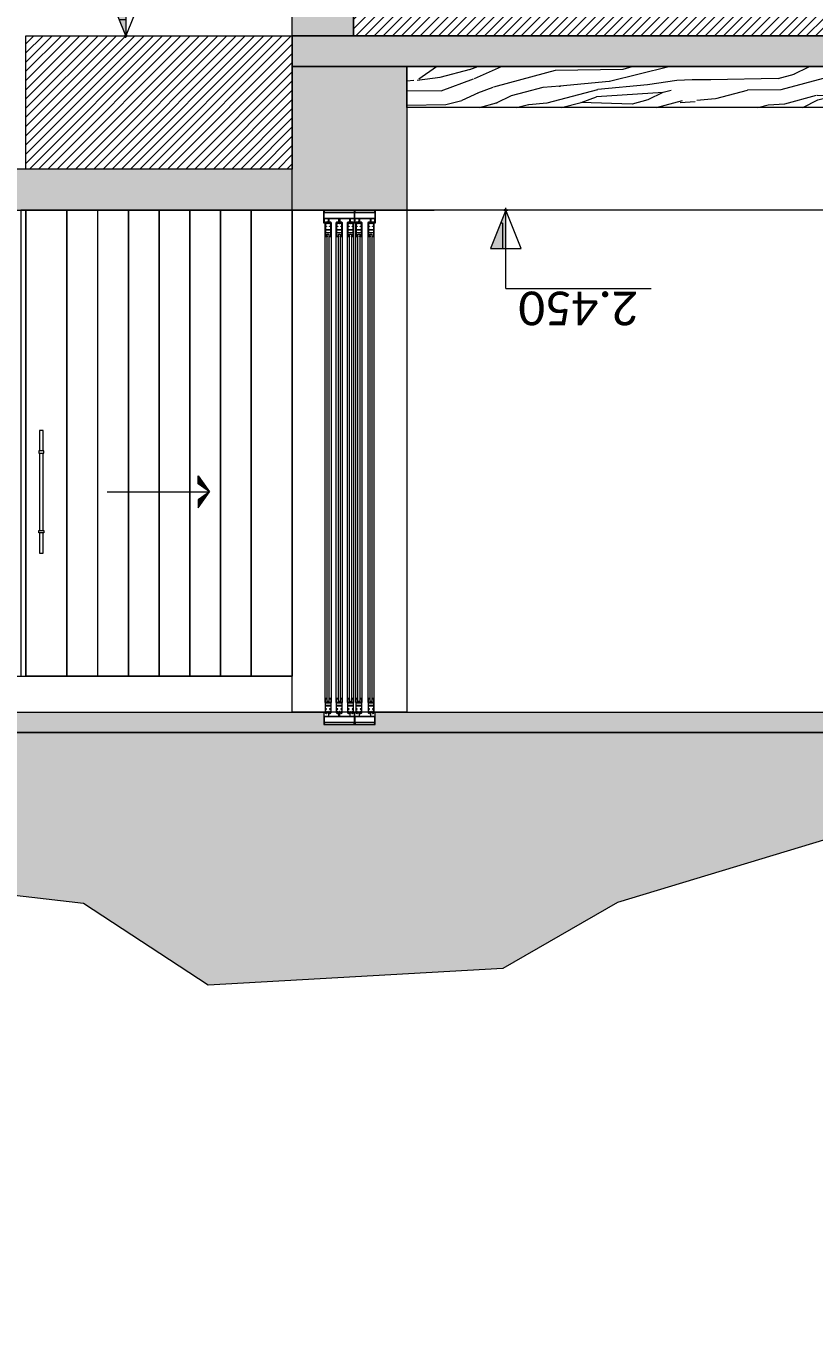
# Model space of a CAD drawing. Header units: metres. Extents: x -197 to 1099, y -24 to 14.
# Drawn here: x 117.51 to 121.35, y -2.99 to 3.35 of the extents above; entities that cross this region are included whole.
import ezdxf
from ezdxf.enums import TextEntityAlignment as Align

# ---------------------------------------------------------------- set-up
doc = ezdxf.new("R2010")
doc.units = ezdxf.units.M
doc.header["$LTSCALE"] = 0.001
doc.header["$PDMODE"] = 34
doc.header["$PDSIZE"] = 0.01
doc.linetypes.add('HIDDENX2', pattern=[19.05, 12.7, -6.35])
doc.layers.get('0').update_dxf_attribs({"lineweight": 13, "true_color": 0x000000})
for name, color, linetype, lineweight, true_color in [('Jach-Anotaciones-CalidaddeLínea  0.13', 7, 'Continuous', 13, 0x000000), ('Jach-Anotaciones-CalidaddeLínea 0.09', 7, 'Continuous', 9, 0x000000), ('Jach-Anotaciones-Hatch-Lum100%', 7, 'Continuous', 13, 0x000000), ('Jach-Anotaciones-Hatch-Lum50%', 9, 'Continuous', 13, 0x808080), ('Jach-Anotaciones-Hatch-Lum80%', 250, 'Continuous', 13, 0x333333), ('Jach-Anotaciones-LineasDetalle0.15mm', 7, 'Continuous', 15, 0x000000), ('JACH-Anotaciones-Textos-Lum75% @ 0.075', 7, 'Continuous', 13, 0x404040), ('JACH-Arq-Lineas-Proyeccion Niveles cortes', 9, 'HIDDENX2', 13, 0x808080), ('JACH-Arq-Puertas01-', 7, 'Continuous', 13, 0x404040)]:
    doc.layers.add(name, color=color, linetype=linetype, lineweight=lineweight, true_color=true_color)
doc.styles.add('02a-Calibri-JACH(1.8mm)', font='calibri.ttf', dxfattribs={"height": 2.2})
pattern_1 = [(45, (-160.011958, 0), (-0.0224506403, 0.0224506403), [])]
pattern_2 = [(0, (169.421, 45.032), (0, 6.985), [5.08, -1.905]), (90, (169.421, 45.032), (-6.985, 4e-16), [5.08, -1.905])]

# ---------------------------------------------------------------- blocks, each defined once
blk = doc.blocks.new('A$C51db089b')
at = {"layer": 'Jach-Anotaciones-Hatch-Lum50%', "lineweight": 0, "ltscale": 100}
h = blk.add_hatch(color=256, dxfattribs=at)
h.dxf.hatch_style = 1
h.paths.add_polyline_path([(0, 0.0776), (0.0554, 0.1173), (0.0554, 0.1552)])
h = blk.add_hatch(color=256, dxfattribs=at)
h.dxf.hatch_style = 1
h.paths.add_polyline_path([(0, 0.0776), (0.0554, 0.038), (0.0554, 0)])
at = {"lineweight": 0, "ltscale": 100}
for points in [[(0, 0.0776), (0.0554, 0.1173), (0.0554, 0.1552)], [(0, 0.0776), (0.0554, 0.038), (0.0554, 0)]]:
    blk.add_lwpolyline(points, close=True, dxfattribs=at)
blk.add_lwpolyline([(0.5, 0.0776), (0, 0.0776)], dxfattribs=at)
blk = doc.blocks.new('*U676')
at = {"lineweight": 0, "ltscale": 100}
h = blk.add_hatch(dxfattribs=at)
h.set_pattern_fill('ANGLE', color=256)
h.set_pattern_definition(pattern_2)
h.paths.add_polyline_path([(0, 2.5), (0, 0), (1, 2.5)])
h = blk.add_hatch(color=256, dxfattribs=at)
h.dxf.hatch_style = 1
h.paths.add_polyline_path([(0, 2.5), (0, 0), (1, 2.5)])
for points in [[(0, 5.099), (-9.466, 5.099)], [(0, 5.099), (0, 1.25)]]:
    blk.add_lwpolyline(points, dxfattribs=at)
for points in [[(0, 0), (1, 2.5), (-1, 2.5)], [(0, 2.5), (0, 0), (1, 2.5)]]:
    blk.add_lwpolyline(points, close=True, dxfattribs=at)
blk.add_point((0, 0), dxfattribs=at)
at = {"lineweight": 0, "ltscale": 100, "style": '02a-Calibri-JACH(1.8mm)'}
blk.add_attdef('ALT', text='', height=2.2, dxfattribs=at).set_placement((-4.733, 6.401), align=Align.MIDDLE_CENTER)
blk = doc.blocks.new('*U392')
at = {"lineweight": 0, "ltscale": 100}
h = blk.add_hatch(dxfattribs=at)
h.set_pattern_fill('ANGLE', color=256)
h.set_pattern_definition(pattern_2)
h.paths.add_polyline_path([(0, 2.5), (0, 0), (1, 2.5)])
h = blk.add_hatch(color=256, dxfattribs=at)
h.dxf.hatch_style = 1
h.paths.add_polyline_path([(0, 2.5), (0, 0), (1, 2.5)])
for points in [[(0, 5.099), (-9.466, 5.099)], [(0, 5.099), (0, 1.25)]]:
    blk.add_lwpolyline(points, dxfattribs=at)
for points in [[(0, 0), (1, 2.5), (-1, 2.5)], [(0, 2.5), (0, 0), (1, 2.5)]]:
    blk.add_lwpolyline(points, close=True, dxfattribs=at)
blk.add_point((0, 0), dxfattribs=at)
at = {"lineweight": 0, "ltscale": 100, "style": '02a-Calibri-JACH(1.8mm)'}
blk.add_attdef('ALT', text='', height=2.2, dxfattribs=at).set_placement((-4.733, 6.401), align=Align.MIDDLE_CENTER)

msp = doc.modelspace()

# ---------------------------------------------------------------- hatches: boundary and pattern name
at = {"layer": 'Jach-Anotaciones-Hatch-Lum100%', "ltscale": 100}
h = msp.add_hatch(color=256, dxfattribs=at)
h.dxf.hatch_style = 1
h.paths.add_polyline_path([(118.80665, 3.5), (118.85665, 3.5), (118.85665, 3.45766), (118.96165, 3.45766), (118.96165, 3.5), (119.02414, 3.5), (119.02414, 3.486), (119.04414, 3.486), (119.04414, 3.5), (119.10665, 3.5), (119.10665, 3.3), (118.80665, 3.3)])
h = msp.add_hatch(color=256, dxfattribs=at)
h.dxf.hatch_style = 1
h.paths.add_polyline_path([(118.80665, 3.3), (125.46665, 3.3), (125.46665, 3.15), (118.80665, 3.15)])
h = msp.add_hatch(color=256, dxfattribs=at)
h.dxf.hatch_style = 1
h.paths.add_polyline_path([(118.80665, 3.15), (119.36665, 3.15), (119.36665, 2.45), (118.80665, 2.45)])
h = msp.add_hatch(color=256, dxfattribs=at)
h.dxf.hatch_style = 1
h.paths.add_polyline_path([(117.30665, 2.45), (118.80665, 2.45), (118.80665, 2.65), (117.30665, 2.65)])
h = msp.add_hatch(color=256, dxfattribs=at)
h.dxf.hatch_style = 1
h.paths.add_polyline_path([(125.06665, -0.1), (115.10666, -0.1), (114.60666, -0.1), (114.60666, 0), (115.00666, 0), (118.96165, 0), (118.96165, -0.06049), (119.21165, -0.06049), (119.21165, 0), (125.19165, 0), (125.19165, -0.06049), (125.44165, -0.06049), (125.44165, 0), (125.46665, 0), (125.46665, -0.175), (125.06665, -0.175)])
at = {"layer": 'Jach-Anotaciones-Hatch-Lum50%', "ltscale": 100}
h = msp.add_hatch(dxfattribs=at)
h.set_pattern_fill('ANSI31', color=256, scale=0.01)
h.set_pattern_definition(pattern_1)
h.paths.add_polyline_path([(119.10665, 3.5), (122.01665, 3.5), (122.01665, 3.3), (119.10665, 3.3)])
h = msp.add_hatch(dxfattribs=at)
h.set_pattern_fill('ANSI31', color=256, scale=0.01)
h.set_pattern_definition(pattern_1)
h.paths.add_polyline_path([(117.50665, 3.3), (118.80665, 3.3), (118.80665, 2.65), (117.50665, 2.65)])
h = msp.add_hatch(dxfattribs=at)
h.set_pattern_fill('WOOD_01', color=256, scale=0.8, angle=15, pattern_type=2)
h.set_pattern_definition([(15, (-159.6248, 0.74975), (-0.2070552, 0.7727407), [0.16, -0.64]), (23.9726, (-159.505278, 0.334538), (4.4293892444, 2.015070249), [0.1538832, -15.2344232]), (20.7105, (-159.52543, 0.37883), (6.747613848, 2.636226623), [0.1607984, -7.8791008]), (359.5779, (-159.587545, 0.610654), (9.1213099867, -0.040604702), [0.2406656, -23.8259016]), (8.6599, (-159.64042, 0.8698), (0.772740482, 0.20705688), [0.1448864, -7.0994208]), (0.0686, (-159.499215, 0.43555), (3.298017536, 0.055481542), [0.1241936, -12.2951456]), (3.6901, (-159.88977, 0.81127), (0.77274081, 0.20705558), [0.3263376, -3.7528776]), (20.7105, (-159.48664, 0.26499), (6.747613848, 2.636226623), [0.0803992, -7.9595]), (15, (-159.5813, 0.5875), (-0.2070552, 0.7727407), [0.08, -0.72]), (15, (-159.7607, 0.6388), (-0.2070552, 0.7727407), [0.24, -0.56]), (26.3099, (-159.63724, 0.79611), (2.88390776, 1.60095958), [0.081584, -3.9976312]), (17.7263, (-159.6379, 0.48949), (15.247759037, 4.9138423665), [0.1681904, -16.6508464]), (7.4054, (-159.593053, 0.47666), (6.388979107, 0.883706079), [0.1210616, -11.9851336]), (15, (-159.553, 0.1727), (-0.2070552, 0.7727407), [0.16, -0.64]), (13.8309, (-159.61993, 0.113326), (0.7727406436, 0.2070558675), [0.3920816, -38.81608]), (15, (-159.7752, 0.6929), (-0.2070552, 0.7727407), [0.08, -0.72]), (15, (-159.7145, 0.7754), (-0.2070552, 0.7727407), [0.08, -0.72]), (15, (-160.0809, 0.7518), (-0.2070552, 0.7727407), [0.12, -0.68]), (5.5377, (-159.88259, 0.84632), (0.77274064, 0.20705555), [0.2433104, -4.6228992]), (15, (-160.1299, 0.7801), (-0.2070552, 0.7727407), [0.16, -0.64]), (15, (-160.0285, 0.0618), (-0.2070552, 0.7727407), [0.088, -0.712]), (15, (-159.6448, 0.20605), (-0.2070552, 0.7727407), [0.08, -0.72]), (15, (-160.0451, 0.1236), (-0.2070552, 0.7727407), [0.168, -0.632]), (20.4403, (-159.663412, 0.2756), (7.5203522234, 2.843288929), [0.16876, -16.7072576]), (15, (-159.67225, 0.3395), (-0.2070552, 0.7727407), [0.152, -0.648]), (15, (-160.0782, 0.2473), (-0.2070552, 0.7727407), [0.088, -0.712]), (13.8309, (-160.018615, 0.395762), (0.7727406436, 0.2070558675), [0.3920816, -38.81608]), (15, (-159.9677, 0.48394), (-0.2070552, 0.7727407), [0.08, -0.72]), (15, (-160.0512, 0.4864), (-0.2070552, 0.7727407), [0.08, -0.72]), (15, (-159.7421, 0.56924), (-0.2070552, 0.7727407), [0.16, -0.64]), (15, (-159.9008, 0.5433), (-0.2070552, 0.7727407), [0.08, -0.72]), (15, (-160.0802, 0.5946), (-0.2070552, 0.7727407), [0.16, -0.64]), (34.6538, (-159.784574, 0.32596), (7.671927645, 5.368566101), [0.1189288, -11.7739248]), (26.3099, (-159.97392, 0.50713), (2.88390776, 1.60095958), [0.081584, -3.9976312]), (26.3099, (-159.65447, 0.55131), (2.88390776, 1.60095958), [0.081584, -3.9976312]), (20.7105, (-159.96497, 0.782836), (6.747613848, 2.636226623), [0.0803992, -7.9595]), (4.6952, (-160.21901, 0.77274), (4.843498086, 0.469594849), [0.0894424, -8.854828]), (3.6901, (-159.94352, 0.0846), (0.77274081, 0.20705558), [0.081584, -3.9976312]), (105, (-159.8621, 0.08985), (-0.7727407, -0.2070552), [0, -0.8]), (1.6076, (-160.140332, 0.4791), (13.9648060473, 0.428999959), [0.172696, -17.0969232]), (26.3099, (-159.69795, 0.71359), (2.88390776, 1.60095958), [0.081584, -3.9976312]), (25.3048, (-159.5675, 0.22676), (3.656648724, 1.80801374), [0.0894424, -8.854828]), (3.6901, (-159.89043, 0.50465), (0.77274081, 0.20705558), [0.081584, -3.9976312]), (3.6901, (-159.82351, 0.56399), (0.77274081, 0.20705558), [0.081584, -3.9976312]), (356.5651, (-160.11963, 0.40183), (0.77274026, 0.2070561), [0.1011928, -2.4286288]), (0.9638, (-160.10502, 0.68733), (0.7727401, 0.20705612), [0.3298488, -2.9686352]), (358.3008, (-159.96497, 0.782836), (5.823293769, -0.096089835), [0.2505672, -8.101676]), (15, (-159.9753, 0.8215), (-0.2070552, 0.7727407), [0.096, -0.704]), (0.9638, (-159.88281, 0.16712), (0.7727401, 0.20705612), [0.3298488, -2.9686352]), (0.9638, (-159.97458, 0.2005), (0.7727401, 0.20705612), [0.3298488, -2.9686352]), (0.9638, (-159.99321, 0.27005), (0.7727401, 0.20705612), [0.3298488, -2.9686352]), (4.6952, (-160.16932, 0.58728), (4.843498086, 0.469594849), [0.0894424, -8.854828]), (0.9638, (-159.92563, 0.63602), (0.7727401, 0.20705612), [0.164924, -3.13356]), (4.6952, (-160.10306, 0.340006), (4.843498086, 0.469594849), [0.0894424, -8.854828]), (12.6141, (-159.686743, 0.393583), (0.7727403653, 0.2070561726), [0.1921664, -19.024492]), (4.6952, (-159.809014, 0.5099), (4.843498086, 0.469594849), [0.0894424, -8.854828]), (27.5288, (-159.71987, 0.51722), (2.883907922, 1.600961166), [0.073756, -7.3018792]), (4.5626, (-160.09271, 0.301369), (8.9142544634, 0.7321375347), [0.3091152, -30.602364]), (6.8699, (-159.78457, 0.32596), (0.772740295, 0.207054938), [0.1131368, -5.5437168]), (19.7636, (-160.01392, 0.34733), (8.293093767, 3.05034164), [0.1926656, -9.4406096]), (15, (-159.8326, 0.4125), (-0.2070552, 0.7727407), [0.248, -0.552]), (359.7449, (-160.19624, 0.68774), (3.29801731, 0.05548152), [0.0912144, -9.0301888]), (5.5377, (-159.8621, 0.08985), (0.77274064, 0.20705555), [0.2433104, -4.6228992]), (355.0169, (-160.06786, 0.20864), (2.525276987, -0.151574455), [0.0936376, -9.2701216]), (15, (-159.5641, 0.8323), (-0.2070552, 0.7727407), [0.04, -0.76]), (15, (-159.473, 0.4923), (-0.2070552, 0.7727407), [0.08, -0.72]), (26.3099, (-159.39846, 0.21408), (2.88390776, 1.60095958), [0.081584, -3.9976312]), (15, (-159.4114, 0.2934), (-0.2070552, 0.7727407), [0.144, -0.656]), (358.3008, (-159.528906, 0.700906), (5.823293769, -0.096089835), [0.0835224, -8.2687208]), (3.0207, (-159.477697, 0.5407), (15.5105204897, 0.8422385173), [0.1472056, -26.8405152]), (105, (-159.3985, 0.2141), (-0.7727407, -0.2070552), [0, -0.8]), (15, (-159.3253, 0.2502), (-0.2070552, 0.7727407), [0.072, -0.728]), (15, (-159.3647, 0.3971), (-0.2070552, 0.7727407), [0.072, -0.728]), (15, (-159.375, 0.4357), (-0.2070552, 0.7727407), [0.072, -0.728]), (351.0376, (-159.44542, 0.69843), (6.030347593, -0.86882501), [0.0787912, -7.8002896]), (3.5163, (-159.470267, 0.791158), (4.0707907198, 0.2624153776), [0.0734704, -52.17242]), (356.5651, (-159.39573, 0.51297), (0.77274026, 0.2070561), [0.0758944, -2.4539264]), (2.4712, (-159.49718, 0.89161), (4.070758707, 0.262535892), [0.073756, -7.3018792])])
h.paths.add_polyline_path([(119.36665, 3.15), (125.16665, 3.15), (125.16665, 2.95), (119.36665, 2.95)])
at = {"layer": 'Jach-Anotaciones-Hatch-Lum80%', "ltscale": 100}
h = msp.add_hatch(dxfattribs=at)
h.set_pattern_fill('EARTH', color=256, scale=0.03, angle=45, double=1)
h.set_pattern_definition([(45, (-118.89536, 0.1), (0, 0.26940768), [0.1905, -0.1905]), (45, (-118.94587, 0.15051), (0, 0.26940768), [0.1905, -0.1905]), (45, (-118.99639, 0.20103), (0, 0.26940768), [0.1905, -0.1905]), (135, (-118.99639, 0.2347), (-0.26940768, 0), [0.1905, -0.1905]), (135, (-118.94587, 0.28522), (-0.26940768, 0), [0.1905, -0.1905]), (135, (-118.89536, 0.33573), (-0.26940768, 0), [0.1905, -0.1905])])
h.paths.add_polyline_path([(98.50666, 0.1), (98.50666, -0.3), (100.40666, -0.3), (100.40666, -1.7), (109.30666, -1.7), (109.30666, -1.31), (109.80666, -1.31), (109.80666, -1.07), (110.30666, -1.07), (110.30666, -0.83), (110.80962, -0.83), (110.80962, -0.59), (111.30666, -0.59), (111.30666, -0.35), (113.00666, -0.35), (113.00666, -0.3), (114.60666, -0.3), (114.75666, -0.3), (114.75666, -0.1), (125.16665, -0.1), (125.16665, -0.175), (125.46665, -0.175), (130.01665, -0.175), (130.01665, 0.07497), (137.01665, -0.10106), (138.20222, -0.27395), (138.21665, -0.175), (139.12761, -0.175), (139.06551, -1.16151), (138.95686, -1.58676), (136.87458, -1.46914), (135.25401, -0.88102), (133.80955, -1.14373), (132.92232, -1.55089), (130.15196, -1.12563), (129.55444, -1.44231), (128.62193, -1.76804), (127.30013, -1.58708), (126.58491, -0.92658), (125.33968, -1.07018), (124.32569, -1.38686), (122.71418, -0.76255), (121.66398, -0.5454), (120.39461, -0.92816), (119.83519, -1.25114), (118.39569, -1.33257), (117.78746, -0.93411), (117.05747, -0.84928), (116.59345, -1.1264), (115.92005, -1.33565), (114.91596, -1.39942), (114.11768, -1.66535), (113.35575, -2.18756), (112.36345, -2.32202), (111.40493, -2.32559), (110.74428, -2.90331), (109.79919, -2.79327), (108.7807, -2.62821), (108.45489, -2.76576), (107.85848, -2.77493), (106.45992, -2.87578), (104.24859, -2.72905), (102.62451, -2.49063), (101.78952, -2.47229), (101.01877, -2.98582), (100.69362, -2.82101), (99.06179, -2.55508), (98.8324, -2.27081), (98.16258, -1.57388), (96.6853, -1.36297), (95.96042, -1.37214), (93.86456, -1.76681), (91.96521, -1.39084), (91.01094, -1.05154), (90.24937, -1.30831), (90.21447, -0.74893), (90.6069, 0.1)])

# ---------------------------------------------------------------- linework, layer by layer
at = {"layer": 'Jach-Anotaciones-CalidaddeLínea  0.13', "ltscale": 100}
for points in [[(118.80665, 3.5), (118.85665, 3.5), (118.85665, 3.45766), (118.96165, 3.45766), (118.96165, 3.5), (119.02414, 3.5), (119.02414, 3.486), (119.04414, 3.486), (119.04414, 3.5), (119.10665, 3.5), (119.10665, 3.3), (118.80665, 3.3)], [(119.10665, 3.5), (122.01665, 3.5), (122.01665, 3.3), (119.10665, 3.3)], [(117.50665, 3.3), (118.80665, 3.3), (118.80665, 2.65), (117.50665, 2.65)], [(118.80665, 3.3), (125.46665, 3.3), (125.46665, 3.15), (118.80665, 3.15)], [(118.80665, 3.15), (119.36665, 3.15), (119.36665, 2.45), (118.80665, 2.45)], [(119.36665, 3.15), (125.16665, 3.15), (125.16665, 2.95), (119.36665, 2.95)], [(117.30665, 2.45), (118.80665, 2.45), (118.80665, 2.65), (117.30665, 2.65)], [(117.50665, 2.45), (118.80665, 2.45), (118.80665, 0.175), (117.50665, 0.175)], [(118.80665, 2.45), (119.36665, 2.45), (119.36665, 0), (118.80665, 0)], [(125.06665, -0.1), (115.10666, -0.1), (114.60666, -0.1), (114.60666, 0), (115.00666, 0), (115.00666, 0), (118.96165, 0), (118.96165, -0.06049), (119.21165, -0.06049), (119.21165, 0), (125.19165, 0), (125.19165, -0.06049), (125.44165, -0.06049), (125.44165, 0), (125.46665, 0), (125.46665, -0.175), (125.06665, -0.175)]]:
    msp.add_lwpolyline(points, close=True, dxfattribs=at)
for points in [[(123.70665, 2.45), (119.36665, 2.45)], [(115.43166, 0.175), (118.80665, 0.175)]]:
    msp.add_lwpolyline(points, dxfattribs=at)
at = {"layer": 'Jach-Anotaciones-CalidaddeLínea 0.09'}
msp.add_lwpolyline([(130.15196, -1.12563), (129.55444, -1.44231), (128.62193, -1.76804), (127.30013, -1.58708), (126.58491, -0.92658), (125.33968, -1.07018), (124.32569, -1.38686), (122.71418, -0.76255), (121.66398, -0.5454), (120.39461, -0.92816), (119.83519, -1.25114), (118.39569, -1.33257), (117.78746, -0.93411), (117.05747, -0.84928), (116.59345, -1.1264), (115.92005, -1.33565), (114.91596, -1.39942), (114.11768, -1.66535), (113.35575, -2.18756), (112.36345, -2.32202)], dxfattribs=at)
at = {"layer": 'Jach-Anotaciones-Hatch-Lum50%', "ltscale": 100}
for points in [[(118.96727, 2.35366), (118.9963, 2.35366), (118.9963, 0.04762), (118.96727, 0.04762)], [(119.02213, 2.35366), (119.05116, 2.35366), (119.05116, 0.04762), (119.02213, 0.04762)], [(119.07699, 2.35366), (119.10603, 2.35366), (119.10603, 0.04762), (119.07699, 0.04762)], [(119.17699, 2.35366), (119.20603, 2.35366), (119.20603, 0.04762), (119.17699, 0.04762)]]:
    msp.add_lwpolyline(points, close=True, dxfattribs=at)
at = {"layer": 'Jach-Anotaciones-LineasDetalle0.15mm', "ltscale": 100}
for points in [[(119.03665, 2.43938), (119.11028, 2.43938), (119.11028, 2.44577), (119.1097, 2.44577, -0.2763828), (119.1071, 2.44732, -0.829157), (119.1083, 2.44797, 0.2763828), (119.1097, 2.44713), (119.11028, 2.44713), (119.11028, 2.45), (119.11165, 2.45), (119.11165, 2.38643), (119.11028, 2.38643), (119.11028, 2.40717), (119.08979, 2.40717), (119.08979, 2.38643, 1), (119.09323, 2.38643), (119.09323, 2.39476), (119.09459, 2.39476), (119.09459, 2.38643, -1), (119.08843, 2.38643), (119.08843, 2.40717), (119.03973, 2.40717), (119.03973, 2.38643, -0.4142136), (119.03665, 2.38335, -0.4142136), (119.03357, 2.38643), (119.03357, 2.40717), (118.98486, 2.40717), (118.98486, 2.38643, -1), (118.9787, 2.38643), (118.9787, 2.39476), (118.98007, 2.39476), (118.98007, 2.38643, 1), (118.9835, 2.38643), (118.9835, 2.40717), (118.96301, 2.40717), (118.96301, 2.38643), (118.96165, 2.38643), (118.96165, 2.45), (118.96301, 2.45), (118.96301, 2.44713), (118.96359, 2.44713, 0.2763828), (118.96499, 2.44797, -0.829157), (118.96619, 2.44732, -0.2763828), (118.96359, 2.44577), (118.96301, 2.44577), (118.96301, 2.43938)], [(119.03665, 2.40717), (119.03493, 2.40717), (119.03493, 2.38643, 0.4142136), (119.03665, 2.38471, 0.4142136), (119.03836, 2.38643), (119.03836, 2.40717)], [(119.13357, 2.40717), (119.13486, 2.40717), (119.13486, 2.38643, -1), (119.1287, 2.38643), (119.1287, 2.39476), (119.13007, 2.39476), (119.13007, 2.38643, 1), (119.1335, 2.38643), (119.1335, 2.40717), (119.11301, 2.40717), (119.11301, 2.38643), (119.11165, 2.38643), (119.11165, 2.45), (119.11301, 2.45), (119.11301, 2.44713), (119.11359, 2.44713, 0.2763828), (119.11499, 2.44797, -0.829157), (119.11619, 2.44732, -0.2763828), (119.11359, 2.44577), (119.11301, 2.44577), (119.11301, 2.43938), (119.13665, 2.43938), (119.21028, 2.43938), (119.21028, 2.44577), (119.2097, 2.44577, -0.2763828), (119.2071, 2.44732, -0.829157), (119.2083, 2.44797, 0.2763828), (119.2097, 2.44713), (119.21028, 2.44713), (119.21028, 2.45), (119.21165, 2.45), (119.21165, 2.38643), (119.21028, 2.38643), (119.21028, 2.40717), (119.18979, 2.40717), (119.18979, 2.38643, 1), (119.19323, 2.38643), (119.19323, 2.39476), (119.19459, 2.39476), (119.19459, 2.38643, -1), (119.18843, 2.38643), (119.18843, 2.40717), (119.13973, 2.40717)], [(119.03665, -0.04987), (119.11028, -0.04987), (119.11028, -0.05626), (119.1097, -0.05626, 0.2763828), (119.1071, -0.05781, 0.829157), (119.1083, -0.05846, -0.2763828), (119.1097, -0.05762), (119.11028, -0.05762), (119.11028, -0.06049), (119.11165, -0.06049), (119.11165, 0), (119.11028, 0), (119.11028, -0.02173), (119.08979, -0.02173), (119.08979, 0, -1), (119.09323, 0), (119.09323, -0.00278), (119.09459, -0.00278), (119.09459, 0, 1), (119.08843, 0), (119.08843, -0.02173), (119.03973, -0.02173), (119.03973, 0, 0.4142136), (119.03665, 0.00308, 0.4142136), (119.03357, 0), (119.03357, -0.02173), (118.98486, -0.02173), (118.98486, 0, 1), (118.9787, 0), (118.9787, -0.00278), (118.98007, -0.00278), (118.98007, 0, -1), (118.9835, 0), (118.9835, -0.02173), (118.96301, -0.02173), (118.96301, 0), (118.96165, 0), (118.96165, -0.06049), (118.96301, -0.06049), (118.96301, -0.05762), (118.96359, -0.05762, -0.2763828), (118.96499, -0.05846, 0.829157), (118.96619, -0.05781, 0.2763828), (118.96359, -0.05626), (118.96301, -0.05626), (118.96301, -0.04987)], [(119.03665, -0.02173), (119.03493, -0.02173), (119.03493, 0, -0.4142136), (119.03665, 0.00172, -0.4142136), (119.03836, 0), (119.03836, -0.02173)], [(119.13357, -0.02173), (119.13486, -0.02173), (119.13486, 0, 1), (119.1287, 0), (119.1287, -0.00278), (119.13007, -0.00278), (119.13007, 0, -1), (119.1335, 0), (119.1335, -0.02173), (119.11301, -0.02173), (119.11301, 0), (119.11165, 0), (119.11165, -0.06049), (119.11301, -0.06049), (119.11301, -0.05762), (119.11359, -0.05762, -0.2763828), (119.11499, -0.05846, 0.829157), (119.11619, -0.05781, 0.2763828), (119.11359, -0.05626), (119.11301, -0.05626), (119.11301, -0.04987), (119.13665, -0.04987), (119.21028, -0.04987), (119.21028, -0.05626), (119.2097, -0.05626, 0.2763828), (119.2071, -0.05781, 0.829157), (119.2083, -0.05846, -0.2763828), (119.2097, -0.05762), (119.21028, -0.05762), (119.21028, -0.06049), (119.21165, -0.06049), (119.21165, 0), (119.21028, 0), (119.21028, -0.02173), (119.18979, -0.02173), (119.18979, 0, -1), (119.19323, 0), (119.19323, -0.00278), (119.19459, -0.00278), (119.19459, 0, 1), (119.18843, 0), (119.18843, -0.02173), (119.13973, -0.02173)]]:
    msp.add_lwpolyline(points, format="xyb", close=True, dxfattribs=at)
for points in [[(119.03357, 2.40854), (118.96301, 2.40854), (118.96301, 2.43802), (119.03665, 2.43802), (119.11028, 2.43802), (119.11028, 2.40854)], [(119.13357, 2.40854), (119.11301, 2.40854), (119.11301, 2.43802), (119.13665, 2.43802), (119.21028, 2.43802), (119.21028, 2.40854)], [(119.03357, -0.02309), (118.96301, -0.02309), (118.96301, -0.04851), (119.03665, -0.04851), (119.11028, -0.04851), (119.11028, -0.02309)], [(119.13357, -0.02309), (119.11301, -0.02309), (119.11301, -0.04851), (119.13665, -0.04851), (119.21028, -0.04851), (119.21028, -0.02309)]]:
    msp.add_lwpolyline(points, close=True, dxfattribs=at)
at = {"layer": 'JACH-Arq-Lineas-Proyeccion Niveles cortes', "ltscale": 100}
msp.add_lwpolyline([(119.36665, 2.45), (119.49952, 2.45)], dxfattribs=at)
at = {"layer": 'JACH-Arq-Puertas01-', "ltscale": 100}
for points in [[(117.50665, 2.45), (117.48165, 2.45), (117.48165, 0.175), (117.50665, 0.175)], [(117.50665, 2.45), (117.70665, 2.45), (117.70665, 0.175), (117.50665, 0.175)], [(117.50665, 0.175), (118.80665, 0.175), (118.80665, 2.45), (117.50665, 2.45)], [(117.70665, 2.45), (117.85665, 2.45), (117.85665, 0.175), (117.70665, 0.175)], [(118.00665, 2.45), (117.85665, 2.45), (117.85665, 0.175), (118.00665, 0.175)], [(118.15665, 2.45), (118.00665, 2.45), (118.00665, 0.175), (118.15665, 0.175)], [(118.30665, 2.45), (118.15665, 2.45), (118.15665, 0.175), (118.30665, 0.175)], [(118.45665, 2.45), (118.30665, 2.45), (118.30665, 0.175), (118.45665, 0.175)], [(118.60665, 2.45), (118.45665, 2.45), (118.45665, 0.175), (118.60665, 0.175)], [(118.80665, 2.45), (118.60665, 2.45), (118.60665, 0.175), (118.80665, 0.175)], [(117.56965, 1.263), (117.59365, 1.263), (117.59365, 1.275), (117.56965, 1.275)], [(117.56965, 0.887), (117.59365, 0.887), (117.59365, 0.875), (117.56965, 0.875)]]:
    msp.add_lwpolyline(points, close=True, dxfattribs=at)
for points in [[(117.59065, 1.275), (117.59065, 1.375), (117.57265, 1.375), (117.57265, 1.275)], [(117.57265, 1.263), (117.57265, 0.887)], [(117.59065, 0.887), (117.59065, 1.263)], [(117.57265, 0.875), (117.57265, 0.775), (117.59065, 0.775), (117.59065, 0.875)]]:
    msp.add_lwpolyline(points, dxfattribs=at)

# ---------------------------------------------------------------- block references
at = {"ltscale": 100, "xscale": -1}
msp.add_blockref('A$C51db089b', (118.4027, 0.99738), dxfattribs=at)
at = {"layer": 'JACH-Anotaciones-Textos-Lum75% @ 0.075', "ltscale": 100}
ref = msp.add_blockref('*U676', (117.9941, 3.3), dxfattribs=dict(at, xscale=-0.075, yscale=0.075, zscale=0.075))
ref.add_attrib('ALT', '3.300', dxfattribs={"layer": '0', "lineweight": 0, "ltscale": 100, "height": 0.165, "style": '02a-Calibri-JACH(1.8mm)'}).set_placement((118.34906, 3.78006), align=Align.MIDDLE_CENTER)
at = {"layer": 'JACH-Anotaciones-Textos-Lum75% @ 0.075', "ltscale": 100, "xscale": 0.075, "yscale": 0.075, "zscale": 0.075, "rotation": 180}
msp.add_blockref('*U392', (119.8492, 2.45), dxfattribs=at).add_auto_attribs({'ALT': '2.450'})

# ---------------------------------------------------------------- next in the draw order: wipeouts: each hides what was drawn before it
at = {"ltscale": 100}
for points in [[(118.97743, 2.333), (118.98614, 2.333), (118.98614, 0.05246), (118.97743, 0.05246)], [(119.03229, 2.333), (119.041, 2.333), (119.041, 0.05246), (119.03229, 0.05246)], [(119.08716, 2.333), (119.09587, 2.333), (119.09587, 0.05246), (119.08716, 0.05246)], [(119.18716, 2.333), (119.19587, 2.333), (119.19587, 0.05246), (119.18716, 0.05246)]]:
    msp.add_wipeout(points, dxfattribs=at).dxf.layer = 'Jach-Anotaciones-Hatch-Lum50%'

# ---------------------------------------------------------------- next in the draw order: linework, layer by layer
at = {"layer": 'Jach-Anotaciones-Hatch-Lum50%', "ltscale": 100}
msp.add_lwpolyline([(119.11727, 2.35366), (119.1463, 2.35366), (119.1463, 0.04762), (119.11727, 0.04762)], close=True, dxfattribs=at)
at = {"layer": 'Jach-Anotaciones-LineasDetalle0.15mm', "ltscale": 100}
for points in [[(118.99485, 2.35511), (118.99485, 2.37028), (118.98894, 2.37028), (118.98894, 2.37173), (118.99485, 2.37173), (118.99485, 2.38759, 0.3728247), (118.99194, 2.39094), (118.99194, 2.38335), (118.99049, 2.38335), (118.98882, 2.38335), (118.98882, 2.38554, -1), (118.98979, 2.38554), (118.98979, 2.38432), (118.99049, 2.38432), (118.99049, 2.39146), (118.98979, 2.39146), (118.98979, 2.39023, -1), (118.98882, 2.39023), (118.98882, 2.39243), (118.99146, 2.39243), (118.99146, 2.39243, -0.4142136), (118.9963, 2.38759), (118.9963, 2.32469, -0.4142136), (118.99146, 2.31985), (118.98759, 2.31985), (118.98759, 2.32469), (118.98904, 2.32469), (118.98904, 2.3213), (118.99146, 2.3213, 0.4142136), (118.99485, 2.32469), (118.99485, 2.33881), (118.96872, 2.33881), (118.96872, 2.32469, 0.4142136), (118.97211, 2.3213), (118.97452, 2.3213), (118.97452, 2.32469), (118.97598, 2.32469), (118.97598, 2.31985), (118.97211, 2.31985, -0.4142136), (118.96727, 2.32469), (118.96727, 2.38759, -0.4142136), (118.97211, 2.39243), (118.97211, 2.39243), (118.97474, 2.39243), (118.97474, 2.39023, -1), (118.97377, 2.39023), (118.97377, 2.39146), (118.97307, 2.39146), (118.97307, 2.38432), (118.97377, 2.38432), (118.97377, 2.38554, -1), (118.97474, 2.38554), (118.97474, 2.38335), (118.97307, 2.38335), (118.97162, 2.38335), (118.97162, 2.39094, 0.3728247), (118.96872, 2.38759), (118.96872, 2.37173), (118.97463, 2.37173), (118.97463, 2.37028), (118.96872, 2.37028), (118.96872, 2.35511)], [(119.04971, 2.35511), (119.04971, 2.37028), (119.0438, 2.37028), (119.0438, 2.37173), (119.04971, 2.37173), (119.04971, 2.38759, 0.3728247), (119.04681, 2.39094), (119.04681, 2.38335), (119.04536, 2.38335), (119.04369, 2.38335), (119.04369, 2.38554, -1), (119.04466, 2.38554), (119.04466, 2.38432), (119.04536, 2.38432), (119.04536, 2.39146), (119.04466, 2.39146), (119.04466, 2.39023, -1), (119.04369, 2.39023), (119.04369, 2.39243), (119.04632, 2.39243), (119.04632, 2.39243, -0.4142136), (119.05116, 2.38759), (119.05116, 2.32469, -0.4142136), (119.04632, 2.31985), (119.04245, 2.31985), (119.04245, 2.32469), (119.0439, 2.32469), (119.0439, 2.3213), (119.04632, 2.3213, 0.4142136), (119.04971, 2.32469), (119.04971, 2.33881), (119.02358, 2.33881), (119.02358, 2.32469, 0.4142136), (119.02697, 2.3213), (119.02939, 2.3213), (119.02939, 2.32469), (119.03084, 2.32469), (119.03084, 2.31985), (119.02697, 2.31985, -0.4142136), (119.02213, 2.32469), (119.02213, 2.38759, -0.4142136), (119.02697, 2.39243), (119.02697, 2.39243), (119.02961, 2.39243), (119.02961, 2.39023, -1), (119.02864, 2.39023), (119.02864, 2.39146), (119.02794, 2.39146), (119.02794, 2.38432), (119.02864, 2.38432), (119.02864, 2.38554, -1), (119.02961, 2.38554), (119.02961, 2.38335), (119.02794, 2.38335), (119.02649, 2.38335), (119.02649, 2.39094, 0.3728247), (119.02358, 2.38759), (119.02358, 2.37173), (119.02949, 2.37173), (119.02949, 2.37028), (119.02358, 2.37028), (119.02358, 2.35511)], [(119.10458, 2.35511), (119.10458, 2.37028), (119.09866, 2.37028), (119.09866, 2.37173), (119.10458, 2.37173), (119.10458, 2.38759, 0.3728247), (119.10167, 2.39094), (119.10167, 2.38335), (119.10022, 2.38335), (119.09855, 2.38335), (119.09855, 2.38554, -1), (119.09952, 2.38554), (119.09952, 2.38432), (119.10022, 2.38432), (119.10022, 2.39146), (119.09952, 2.39146), (119.09952, 2.39023, -1), (119.09855, 2.39023), (119.09855, 2.39243), (119.10119, 2.39243), (119.10119, 2.39243, -0.4142136), (119.10603, 2.38759), (119.10603, 2.32469, -0.4142136), (119.10119, 2.31985), (119.09732, 2.31985), (119.09732, 2.32469), (119.09877, 2.32469), (119.09877, 2.3213), (119.10119, 2.3213, 0.4142136), (119.10458, 2.32469), (119.10458, 2.33881), (119.07845, 2.33881), (119.07845, 2.32469, 0.4142136), (119.08183, 2.3213), (119.08425, 2.3213), (119.08425, 2.32469), (119.0857, 2.32469), (119.0857, 2.31985), (119.08183, 2.31985, -0.4142136), (119.07699, 2.32469), (119.07699, 2.38759, -0.4142136), (119.08183, 2.39243), (119.08183, 2.39243), (119.08447, 2.39243), (119.08447, 2.39023, -1), (119.0835, 2.39023), (119.0835, 2.39146), (119.0828, 2.39146), (119.0828, 2.38432), (119.0835, 2.38432), (119.0835, 2.38554, -1), (119.08447, 2.38554), (119.08447, 2.38335), (119.0828, 2.38335), (119.08135, 2.38335), (119.08135, 2.39094, 0.3728247), (119.07845, 2.38759), (119.07845, 2.37173), (119.08436, 2.37173), (119.08436, 2.37028), (119.07845, 2.37028), (119.07845, 2.35511)], [(119.20458, 2.35511), (119.20458, 2.37028), (119.19866, 2.37028), (119.19866, 2.37173), (119.20458, 2.37173), (119.20458, 2.38759, 0.3728247), (119.20167, 2.39094), (119.20167, 2.38335), (119.20022, 2.38335), (119.19855, 2.38335), (119.19855, 2.38554, -1), (119.19952, 2.38554), (119.19952, 2.38432), (119.20022, 2.38432), (119.20022, 2.39146), (119.19952, 2.39146), (119.19952, 2.39023, -1), (119.19855, 2.39023), (119.19855, 2.39243), (119.20119, 2.39243), (119.20119, 2.39243, -0.4142136), (119.20603, 2.38759), (119.20603, 2.32469, -0.4142136), (119.20119, 2.31985), (119.19732, 2.31985), (119.19732, 2.32469), (119.19877, 2.32469), (119.19877, 2.3213), (119.20119, 2.3213, 0.4142136), (119.20458, 2.32469), (119.20458, 2.33881), (119.17845, 2.33881), (119.17845, 2.32469, 0.4142136), (119.18183, 2.3213), (119.18425, 2.3213), (119.18425, 2.32469), (119.1857, 2.32469), (119.1857, 2.31985), (119.18183, 2.31985, -0.4142136), (119.17699, 2.32469), (119.17699, 2.38759, -0.4142136), (119.18183, 2.39243), (119.18183, 2.39243), (119.18447, 2.39243), (119.18447, 2.39023, -1), (119.1835, 2.39023), (119.1835, 2.39146), (119.1828, 2.39146), (119.1828, 2.38432), (119.1835, 2.38432), (119.1835, 2.38554, -1), (119.18447, 2.38554), (119.18447, 2.38335), (119.1828, 2.38335), (119.18135, 2.38335), (119.18135, 2.39094, 0.3728247), (119.17845, 2.38759), (119.17845, 2.37173), (119.18436, 2.37173), (119.18436, 2.37028), (119.17845, 2.37028), (119.17845, 2.35511)], [(118.99485, 0.03132), (118.99485, 0.01615), (118.98894, 0.01615), (118.98894, 0.0147), (118.99485, 0.0147), (118.99485, -0.00116, -0.3728247), (118.99194, -0.00451), (118.99194, 0.00308), (118.99049, 0.00308), (118.98882, 0.00308), (118.98882, 0.00089, 1), (118.98979, 0.00089), (118.98979, 0.00211), (118.99049, 0.00211), (118.99049, -0.00503), (118.98979, -0.00503), (118.98979, -0.00381, 1), (118.98882, -0.00381), (118.98882, -0.006), (118.99146, -0.006), (118.99146, -0.006, 0.4142136), (118.9963, -0.00116), (118.9963, 0.06174, 0.4142136), (118.99146, 0.06658), (118.98759, 0.06658), (118.98759, 0.06174), (118.98904, 0.06174), (118.98904, 0.06513), (118.99146, 0.06513, -0.4142136), (118.99485, 0.06174), (118.99485, 0.04762), (118.96872, 0.04762), (118.96872, 0.06174, -0.4142136), (118.97211, 0.06513), (118.97452, 0.06513), (118.97452, 0.06174), (118.97598, 0.06174), (118.97598, 0.06658), (118.97211, 0.06658, 0.4142136), (118.96727, 0.06174), (118.96727, -0.00116, 0.4142136), (118.97211, -0.006), (118.97211, -0.006), (118.97474, -0.006), (118.97474, -0.00381, 1), (118.97377, -0.00381), (118.97377, -0.00503), (118.97307, -0.00503), (118.97307, 0.00211), (118.97377, 0.00211), (118.97377, 0.00089, 1), (118.97474, 0.00089), (118.97474, 0.00308), (118.97307, 0.00308), (118.97162, 0.00308), (118.97162, -0.00451, -0.3728247), (118.96872, -0.00116), (118.96872, 0.0147), (118.97463, 0.0147), (118.97463, 0.01615), (118.96872, 0.01615), (118.96872, 0.03132)], [(119.04971, 0.03132), (119.04971, 0.01615), (119.0438, 0.01615), (119.0438, 0.0147), (119.04971, 0.0147), (119.04971, -0.00116, -0.3728247), (119.04681, -0.00451), (119.04681, 0.00308), (119.04536, 0.00308), (119.04369, 0.00308), (119.04369, 0.00089, 1), (119.04466, 0.00089), (119.04466, 0.00211), (119.04536, 0.00211), (119.04536, -0.00503), (119.04466, -0.00503), (119.04466, -0.00381, 1), (119.04369, -0.00381), (119.04369, -0.006), (119.04632, -0.006), (119.04632, -0.006, 0.4142136), (119.05116, -0.00116), (119.05116, 0.06174, 0.4142136), (119.04632, 0.06658), (119.04245, 0.06658), (119.04245, 0.06174), (119.0439, 0.06174), (119.0439, 0.06513), (119.04632, 0.06513, -0.4142136), (119.04971, 0.06174), (119.04971, 0.04762), (119.02358, 0.04762), (119.02358, 0.06174, -0.4142136), (119.02697, 0.06513), (119.02939, 0.06513), (119.02939, 0.06174), (119.03084, 0.06174), (119.03084, 0.06658), (119.02697, 0.06658, 0.4142136), (119.02213, 0.06174), (119.02213, -0.00116, 0.4142136), (119.02697, -0.006), (119.02697, -0.006), (119.02961, -0.006), (119.02961, -0.00381, 1), (119.02864, -0.00381), (119.02864, -0.00503), (119.02794, -0.00503), (119.02794, 0.00211), (119.02864, 0.00211), (119.02864, 0.00089, 1), (119.02961, 0.00089), (119.02961, 0.00308), (119.02794, 0.00308), (119.02649, 0.00308), (119.02649, -0.00451, -0.3728247), (119.02358, -0.00116), (119.02358, 0.0147), (119.02949, 0.0147), (119.02949, 0.01615), (119.02358, 0.01615), (119.02358, 0.03132)], [(119.10458, 0.03132), (119.10458, 0.01615), (119.09866, 0.01615), (119.09866, 0.0147), (119.10458, 0.0147), (119.10458, -0.00116, -0.3728247), (119.10167, -0.00451), (119.10167, 0.00308), (119.10022, 0.00308), (119.09855, 0.00308), (119.09855, 0.00089, 1), (119.09952, 0.00089), (119.09952, 0.00211), (119.10022, 0.00211), (119.10022, -0.00503), (119.09952, -0.00503), (119.09952, -0.00381, 1), (119.09855, -0.00381), (119.09855, -0.006), (119.10119, -0.006), (119.10119, -0.006, 0.4142136), (119.10603, -0.00116), (119.10603, 0.06174, 0.4142136), (119.10119, 0.06658), (119.09732, 0.06658), (119.09732, 0.06174), (119.09877, 0.06174), (119.09877, 0.06513), (119.10119, 0.06513, -0.4142136), (119.10458, 0.06174), (119.10458, 0.04762), (119.07845, 0.04762), (119.07845, 0.06174, -0.4142136), (119.08183, 0.06513), (119.08425, 0.06513), (119.08425, 0.06174), (119.0857, 0.06174), (119.0857, 0.06658), (119.08183, 0.06658, 0.4142136), (119.07699, 0.06174), (119.07699, -0.00116, 0.4142136), (119.08183, -0.006), (119.08183, -0.006), (119.08447, -0.006), (119.08447, -0.00381, 1), (119.0835, -0.00381), (119.0835, -0.00503), (119.0828, -0.00503), (119.0828, 0.00211), (119.0835, 0.00211), (119.0835, 0.00089, 1), (119.08447, 0.00089), (119.08447, 0.00308), (119.0828, 0.00308), (119.08135, 0.00308), (119.08135, -0.00451, -0.3728247), (119.07845, -0.00116), (119.07845, 0.0147), (119.08436, 0.0147), (119.08436, 0.01615), (119.07845, 0.01615), (119.07845, 0.03132)], [(119.20458, 0.03132), (119.20458, 0.01615), (119.19866, 0.01615), (119.19866, 0.0147), (119.20458, 0.0147), (119.20458, -0.00116, -0.3728247), (119.20167, -0.00451), (119.20167, 0.00308), (119.20022, 0.00308), (119.19855, 0.00308), (119.19855, 0.00089, 1), (119.19952, 0.00089), (119.19952, 0.00211), (119.20022, 0.00211), (119.20022, -0.00503), (119.19952, -0.00503), (119.19952, -0.00381, 1), (119.19855, -0.00381), (119.19855, -0.006), (119.20119, -0.006), (119.20119, -0.006, 0.4142136), (119.20603, -0.00116), (119.20603, 0.06174, 0.4142136), (119.20119, 0.06658), (119.19732, 0.06658), (119.19732, 0.06174), (119.19877, 0.06174), (119.19877, 0.06513), (119.20119, 0.06513, -0.4142136), (119.20458, 0.06174), (119.20458, 0.04762), (119.17845, 0.04762), (119.17845, 0.06174, -0.4142136), (119.18183, 0.06513), (119.18425, 0.06513), (119.18425, 0.06174), (119.1857, 0.06174), (119.1857, 0.06658), (119.18183, 0.06658, 0.4142136), (119.17699, 0.06174), (119.17699, -0.00116, 0.4142136), (119.18183, -0.006), (119.18183, -0.006), (119.18447, -0.006), (119.18447, -0.00381, 1), (119.1835, -0.00381), (119.1835, -0.00503), (119.1828, -0.00503), (119.1828, 0.00211), (119.1835, 0.00211), (119.1835, 0.00089, 1), (119.18447, 0.00089), (119.18447, 0.00308), (119.1828, 0.00308), (119.18135, 0.00308), (119.18135, -0.00451, -0.3728247), (119.17845, -0.00116), (119.17845, 0.0147), (119.18436, 0.0147), (119.18436, 0.01615), (119.17845, 0.01615), (119.17845, 0.03132)]]:
    msp.add_lwpolyline(points, format="xyb", close=True, dxfattribs=at)
for points in [[(118.99485, 2.34026), (118.99485, 2.35366), (118.96872, 2.35366), (118.96872, 2.34026)], [(119.04971, 2.34026), (119.04971, 2.35366), (119.02358, 2.35366), (119.02358, 2.34026)], [(119.10458, 2.34026), (119.10458, 2.35366), (119.07845, 2.35366), (119.07845, 2.34026)], [(119.20458, 2.34026), (119.20458, 2.35366), (119.17845, 2.35366), (119.17845, 2.34026)], [(118.97743, 2.333), (118.98614, 2.333), (118.98614, 0.05246), (118.97743, 0.05246)], [(119.03229, 2.333), (119.041, 2.333), (119.041, 0.05246), (119.03229, 0.05246)], [(119.08716, 2.333), (119.09587, 2.333), (119.09587, 0.05246), (119.08716, 0.05246)], [(119.18716, 2.333), (119.19587, 2.333), (119.19587, 0.05246), (119.18716, 0.05246)], [(118.99485, 0.04617), (118.99485, 0.03277), (118.96872, 0.03277), (118.96872, 0.04617)], [(119.04971, 0.04617), (119.04971, 0.03277), (119.02358, 0.03277), (119.02358, 0.04617)], [(119.10458, 0.04617), (119.10458, 0.03277), (119.07845, 0.03277), (119.07845, 0.04617)], [(119.20458, 0.04617), (119.20458, 0.03277), (119.17845, 0.03277), (119.17845, 0.04617)]]:
    msp.add_lwpolyline(points, close=True, dxfattribs=at)

# ---------------------------------------------------------------- next in the draw order: wipeouts: each hides what was drawn before it
at = {"ltscale": 100}
msp.add_wipeout([(119.12743, 2.333), (119.13614, 2.333), (119.13614, 0.05246), (119.12743, 0.05246)], dxfattribs=at).dxf.layer = 'Jach-Anotaciones-Hatch-Lum50%'

# ---------------------------------------------------------------- next in the draw order: linework, layer by layer
at = {"layer": 'Jach-Anotaciones-CalidaddeLínea 0.09'}
msp.add_lwpolyline([(111.30666, -0.35), (113.00666, -0.35), (113.00666, -0.3), (114.60666, -0.3), (114.75666, -0.3), (114.75666, -0.1), (125.16665, -0.1), (125.16665, -0.175), (125.46665, -0.175), (130.01665, -0.175), (130.01665, 0.07497), (137.01665, -0.10106)], dxfattribs=at)
at = {"layer": 'Jach-Anotaciones-LineasDetalle0.15mm', "ltscale": 100}
for points in [[(119.14485, 2.35511), (119.14485, 2.37028), (119.13894, 2.37028), (119.13894, 2.37173), (119.14485, 2.37173), (119.14485, 2.38759, 0.3728247), (119.14194, 2.39094), (119.14194, 2.38335), (119.14049, 2.38335), (119.13882, 2.38335), (119.13882, 2.38554, -1), (119.13979, 2.38554), (119.13979, 2.38432), (119.14049, 2.38432), (119.14049, 2.39146), (119.13979, 2.39146), (119.13979, 2.39023, -1), (119.13882, 2.39023), (119.13882, 2.39243), (119.14146, 2.39243), (119.14146, 2.39243, -0.4142136), (119.1463, 2.38759), (119.1463, 2.32469, -0.4142136), (119.14146, 2.31985), (119.13759, 2.31985), (119.13759, 2.32469), (119.13904, 2.32469), (119.13904, 2.3213), (119.14146, 2.3213, 0.4142136), (119.14485, 2.32469), (119.14485, 2.33881), (119.11872, 2.33881), (119.11872, 2.32469, 0.4142136), (119.12211, 2.3213), (119.12452, 2.3213), (119.12452, 2.32469), (119.12598, 2.32469), (119.12598, 2.31985), (119.12211, 2.31985, -0.4142136), (119.11727, 2.32469), (119.11727, 2.38759, -0.4142136), (119.12211, 2.39243), (119.12211, 2.39243), (119.12474, 2.39243), (119.12474, 2.39023, -1), (119.12377, 2.39023), (119.12377, 2.39146), (119.12307, 2.39146), (119.12307, 2.38432), (119.12377, 2.38432), (119.12377, 2.38554, -1), (119.12474, 2.38554), (119.12474, 2.38335), (119.12307, 2.38335), (119.12162, 2.38335), (119.12162, 2.39094, 0.3728247), (119.11872, 2.38759), (119.11872, 2.37173), (119.12463, 2.37173), (119.12463, 2.37028), (119.11872, 2.37028), (119.11872, 2.35511)], [(119.14485, 0.03132), (119.14485, 0.01615), (119.13894, 0.01615), (119.13894, 0.0147), (119.14485, 0.0147), (119.14485, -0.00116, -0.3728247), (119.14194, -0.00451), (119.14194, 0.00308), (119.14049, 0.00308), (119.13882, 0.00308), (119.13882, 0.00089, 1), (119.13979, 0.00089), (119.13979, 0.00211), (119.14049, 0.00211), (119.14049, -0.00503), (119.13979, -0.00503), (119.13979, -0.00381, 1), (119.13882, -0.00381), (119.13882, -0.006), (119.14146, -0.006), (119.14146, -0.006, 0.4142136), (119.1463, -0.00116), (119.1463, 0.06174, 0.4142136), (119.14146, 0.06658), (119.13759, 0.06658), (119.13759, 0.06174), (119.13904, 0.06174), (119.13904, 0.06513), (119.14146, 0.06513, -0.4142136), (119.14485, 0.06174), (119.14485, 0.04762), (119.11872, 0.04762), (119.11872, 0.06174, -0.4142136), (119.12211, 0.06513), (119.12452, 0.06513), (119.12452, 0.06174), (119.12598, 0.06174), (119.12598, 0.06658), (119.12211, 0.06658, 0.4142136), (119.11727, 0.06174), (119.11727, -0.00116, 0.4142136), (119.12211, -0.006), (119.12211, -0.006), (119.12474, -0.006), (119.12474, -0.00381, 1), (119.12377, -0.00381), (119.12377, -0.00503), (119.12307, -0.00503), (119.12307, 0.00211), (119.12377, 0.00211), (119.12377, 0.00089, 1), (119.12474, 0.00089), (119.12474, 0.00308), (119.12307, 0.00308), (119.12162, 0.00308), (119.12162, -0.00451, -0.3728247), (119.11872, -0.00116), (119.11872, 0.0147), (119.12463, 0.0147), (119.12463, 0.01615), (119.11872, 0.01615), (119.11872, 0.03132)]]:
    msp.add_lwpolyline(points, format="xyb", close=True, dxfattribs=at)
for points in [[(119.14485, 2.34026), (119.14485, 2.35366), (119.11872, 2.35366), (119.11872, 2.34026)], [(119.12743, 2.333), (119.13614, 2.333), (119.13614, 0.05246), (119.12743, 0.05246)], [(119.14485, 0.04617), (119.14485, 0.03277), (119.11872, 0.03277), (119.11872, 0.04617)]]:
    msp.add_lwpolyline(points, close=True, dxfattribs=at)

doc.saveas('drawing.dxf')
